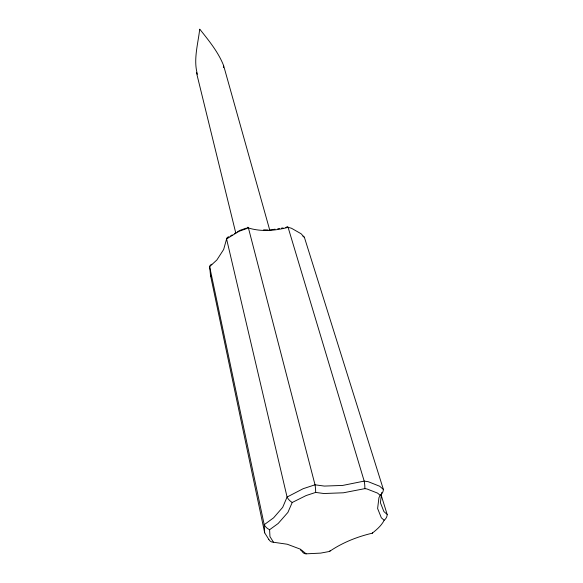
<?xml version="1.0" encoding="UTF-8"?>
<svg xmlns="http://www.w3.org/2000/svg" width="583" height="583" viewBox="0 0 583 583"><rect width="100%" height="100%" fill="white"/><g stroke="black" fill="none" stroke-linecap="round" stroke-linejoin="round"><path stroke-width="0.87" d="M381.69 492.511L380.415 502.735L383.891 511.553L387.17 514.446L380.969 494.457M228.973 236.742L228.769 236.778A7.229 4.11 33 0 0 226.583 238.943L287.076 497.044A9.27 6.34 44.6 0 0 291.682 502.131L292.221 502.466L287.907 512.399L278.171 523.483L269.601 529.714L269.951 536.593L273.5 542.248L287.259 544.238L300.318 549.15L306.155 553.835L320.686 553.107L329.49 551.46C342.279 542.664 357.131 536.768 372.209 533.212C376.786 529.626 381.53 525.538 384.161 520.255A8.781 7.958 0 0 0 387.207 514.446M268.872 539.479L264.675 532.826L210.485 275.285L209.654 266.606L216.876 259.967L223.653 249.495L226.59 238.95L239.096 231.269L248.438 227.975C261.286 231.925 275.271 230.751 288.089 227.341L291.434 228.237L301.105 233.761L304.413 237.398L383.395 489.458A9.102 8.096 -1.8 0 1 380.211 495.346L378.935 497.7L377.616 508.514L381.348 517.813L384.161 520.255M230.642 235.824L232.18 234.92M234.475 233.564L236.013 232.661M237.543 231.757L239.081 230.853M292.156 502.51L306.104 495.557L315.658 492.416L323.893 493.517L343.416 492.788L364.841 488.641L366.875 488.933L377.565 493.109L380.233 495.375M285.757 227.501L286.756 227.144A7.302 1.64 86.5 0 1 288.089 227.319M239.846 230.402L246.492 228.048M269.74 230.045L275.081 229.192M277.748 228.769L279.527 228.485M281.312 228.208L283.09 227.924M263.633 229.819L267.991 229.979M300.58 550.075L301.95 551.175A8.84 6.07 -74.8 0 0 302.183 551.591M383.395 489.458L379.664 486.237L368.245 481.696L364.193 481.099L342.709 485.428L324.323 486.076L315.024 484.801L303.167 488.7L287.076 497.044L282.689 507.348L273.58 517.842L264.208 524.707L264.675 532.826M269.761 230.183L223.595 65.529C218.239 51.953 208.743 40.475 199.75 29.15L199.656 29.595C197.972 44.155 193.213 59.976 197.44 74.274M210.485 275.285L211.25 276.765M288.089 227.341L364.193 481.099A9.459 2.485 82.5 0 1 364.834 488.62M248.438 227.975L315.024 484.801A9.554 2.099 83.3 0 1 315.643 492.402M196.471 72.656L235.663 232.559M223.595 65.529L223.602 67.643M247.403 227.603A7.36 1.37 86.5 0 1 248.438 227.946M302.883 236.166A7.251 5.196 -10.2 0 1 303.24 236.377M303.583 236.603A7.251 5.196 -10.2 0 1 304.443 237.383M211.797 264.245A7.185 4.628 24.6 0 0 209.625 266.599L264.208 524.707A9.124 7.091 38.5 0 0 269.608 529.692M273.5 542.219A9.102 6.668 -67.5 0 1 268.85 539.501M306.162 553.814A8.84 6.07 -74.8 0 1 302.453 551.97M330.08 550.592A9.015 2.106 68.4 0 1 329.475 551.423M372.617 532.607A9.037 1.749 67.6 0 1 372.202 533.19"/></g></svg>
